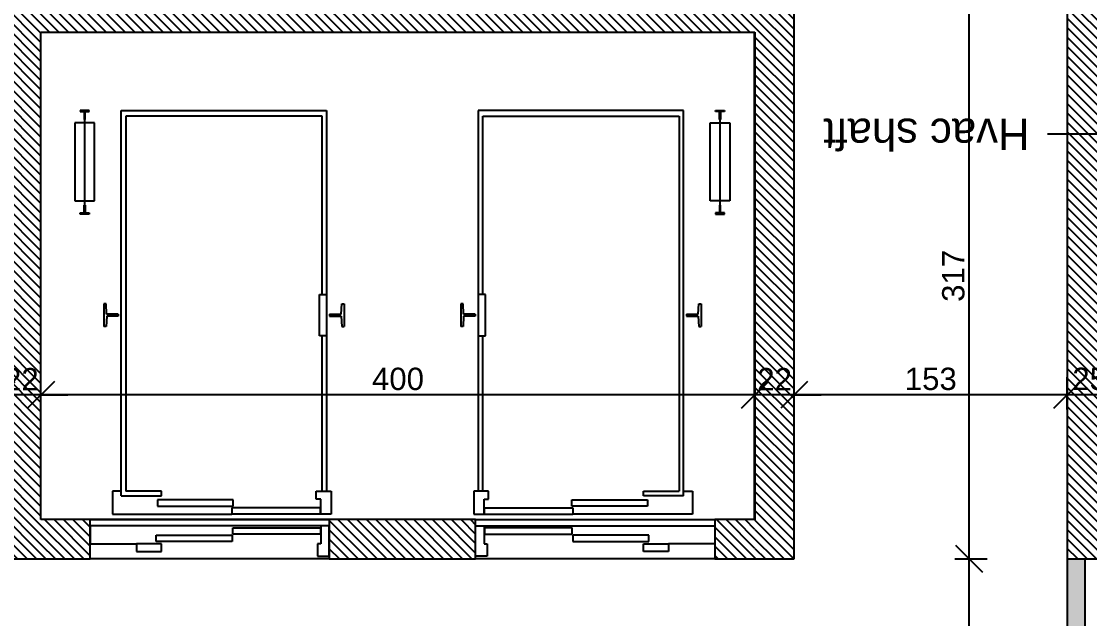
# Model space of a CAD drawing. Extents: x -5566 to 5867, y -120 to 4683.
# Drawn here: x -3798 to -3200, y 1939 to 2273 of the extents above; entities that cross this region are included whole.
import ezdxf

# ---------------------------------------------------------------- set-up
doc = ezdxf.new("R2010")
doc.units = 0
doc.layers.get('0').update_dxf_attribs({"linetype": 'CONTINUOUS'})
doc.layers.get('DEFPOINTS').update_dxf_attribs({"linetype": 'CONTINUOUS'})
for name, color, linetype in [('A-ANNO-DIMS', 211, 'CONTINUOUS'), ('A-FLOR', 192, 'CONTINUOUS'), ('A-WALL-PATT', 111, 'CONTINUOUS'), ('G-ANNO-TEXT', 231, 'CONTINUOUS'), ('I-WALL', 2, 'CONTINUOUS'), ('Q-SPCQ', 91, 'CONTINUOUS')]:
    doc.layers.add(name, color=color, linetype=linetype)
doc.styles.add('ARIAL', font='arial.ttf', dxfattribs={"height": 12.5})
doc.styles.add('ARIAL_3', font='arial.ttf', dxfattribs={"height": 17.5})
doc.dimstyles.new('100_200_2_5MM_ARIAL_CM', dxfattribs={"dimscale": 30.48, "dimtxt": 12.753242, "dimasz": 0.492126, "dimexe": 0.328084, "dimexo": 0.0625, "dimgap": 0.082021, "dimtad": 1, "dimdec": 0, "dimzin": 0, "dimtxsty": 'ARIAL', "dimblk1": 'OBLIQUE', "dimblk2": 'OBLIQUE', "dimsah": 1, "dimcen": 0.09, "dimdle": 0.328084, "dimazin": 3, "dimtfac": 1, "dimtdec": 4, "dimtix": 1, "dimtmove": 0, "dimatfit": 3, "dimtvp": 1, "dimtolj": 1, "dimtzin": 0})
doc.dimstyles.new('200_100_2_5MM_ARIAL_CM___O', dxfattribs={"dimscale": 30.48, "dimtxt": 12.753242, "dimasz": 0.492126, "dimexe": 0.328084, "dimexo": 0.0625, "dimgap": 0.082021, "dimtad": 1, "dimdec": 0, "dimzin": 0, "dimtxsty": 'ARIAL', "dimblk1": 'OBLIQUE', "dimblk2": 'OBLIQUE', "dimsah": 1, "dimcen": 0.09, "dimdle": 0.328084, "dimazin": 3, "dimtfac": 1, "dimtdec": 4, "dimtix": 1, "dimtmove": 0, "dimatfit": 3, "dimtvp": 1, "dimtolj": 1, "dimtzin": 0})
pattern_1 = [(315, (-4985, 4190.492), (2.6516504, 2.6516504), [])]

# ---------------------------------------------------------------- blocks, each defined once
blk = doc.blocks.new('M_ASCENSEUR_D_PENDANT_DU_M')
at = {"layer": 'Q-SPCQ'}
for p, q in [((-46.5, 9.54), (-46.5, -7.46)), ((-40, 9.54), (-46.5, 9.54)), ((-40, 2.54), (-40, 9.54)), ((47.5, 6.95), (47.5, 2.54)), ((61.5, 6.95), (47.5, 6.95)), ((61.5, 2.54), (61.5, 6.95)), ((-41.7, 2.54), (-40, 2.54)), ((-41.7, -7.46), (-41.7, 2.54)), ((7.9, 1.3), (50.5, 1.3)), ((7.9, -2.3), (7.9, 1.3)), ((47.5, 2.54), (61.5, 2.54)), ((50.5, 1.3), (50.5, -2.3)), ((87.5, 2.54), (61.5, 2.54)), ((87.5, -7.46), (87.5, 2.54)), ((-41.5, -2.85), (7.5, -2.85)), ((-41.5, -6.45), (-41.5, -2.85)), ((7.5, -2.85), (7.5, -6.45)), ((50.5, -2.3), (7.9, -2.3)), ((-46.5, -7.46), (-41.7, -7.46)), ((-46.5, -11), (87.5, -11)), ((-41.7, -7.46), (87.5, -7.46)), ((7.5, -6.45), (-41.5, -6.45)), ((-47.5, -14), (-41.7, -14)), ((-47.5, -27), (-47.5, -14)), ((-41.7, -14), (-41.7, -22.4)), ((-41.5, -14), (8, -14)), ((-41.5, -14), (-41.5, -17.6)), ((-41.5, -17.6), (8, -17.6)), ((75, -14), (8, -14)), ((8, -17.6), (8, -14)), ((75, -27), (75, -14)), ((-41.7, -22.4), (-39.2, -22.4)), ((-39.2, -22.4), (-39.2, -27)), ((49.8, -18.49), (7.4, -18.49)), ((7.4, -18.49), (7.4, -22.09)), ((7.4, -22.09), (49.8, -22.09)), ((49.8, -22.09), (49.8, -18.49)), ((-39.2, -27), (-47.5, -27)), ((-45, -240), (-45, -27)), ((-42.5, -27), (-42.5, -114)), ((47.5, -24.22), (47.5, -27)), ((70, -24.22), (47.5, -24.22)), ((47.5, -27), (67.5, -27)), ((67.5, -237), (67.5, -27)), ((70, -24.22), (70, -240)), ((70, -27), (75, -27)), ((-53.5, -119.15), (-54.8, -119.15)), ((-54.8, -131.85), (-54.8, -119.15)), ((-53.2, -124.87), (-53.5, -119.15)), ((-45, -114), (-41.02, -114)), ((-41.02, -114), (-41.02, -137)), ((78.2, -124.87), (78.5, -119.15)), ((78.5, -119.15), (79.8, -119.15)), ((79.8, -131.85), (79.8, -119.15)), ((-46.7, -124.87), (-53.2, -124.87)), ((-46.7, -126.12), (-46.7, -124.87)), ((71.7, -124.87), (78.2, -124.87)), ((71.7, -126.12), (71.7, -124.87)), ((-53.21, -126.12), (-53.5, -131.85)), ((-46.7, -126.12), (-53.21, -126.12)), ((71.7, -126.12), (78.21, -126.12)), ((78.21, -126.12), (78.5, -131.85)), ((-53.5, -131.85), (-54.8, -131.85)), ((-41.02, -137), (-45, -137)), ((-42.5, -137), (-42.5, -237)), ((78.5, -131.85), (79.8, -131.85)), ((87.97, -182.7), (87.97, -182.1)), ((87.97, -182.1), (92.97, -182.1)), ((90.17, -182.7), (87.97, -182.7)), ((90.17, -187.05), (90.17, -182.7)), ((90.47, -182.1), (90.47, -240.05)), ((90.77, -182.7), (90.77, -187.05)), ((92.97, -182.7), (90.77, -182.7)), ((92.97, -182.1), (92.97, -182.7)), ((84.97, -189.48), (84.97, -233.1)), ((95.97, -189.48), (84.97, -189.48)), ((90.77, -187.05), (90.17, -187.05)), ((95.97, -233.1), (95.97, -189.48)), ((84.97, -233.1), (95.97, -233.1)), ((-42.5, -237), (67.5, -237)), ((90.17, -235.1), (90.17, -239.45)), ((90.77, -235.1), (90.17, -235.1)), ((90.77, -239.45), (90.77, -235.1)), ((70, -240), (-45, -240)), ((87.97, -239.45), (87.97, -240.05)), ((90.17, -239.45), (87.97, -239.45)), ((87.97, -240.05), (92.97, -240.05)), ((92.97, -239.45), (90.77, -239.45)), ((92.97, -240.05), (92.97, -239.45))]:
    blk.add_line(p, q, dxfattribs=at)
blk = doc.blocks.new('M_ASCENSEUR_D_PENDANT_DU_0')
at = {"layer": 'Q-SPCQ'}
for p, q in [((-45, 240), (-45, 27)), ((70, 240), (-45, 240)), ((70, 24.22), (70, 240)), ((87.97, 239.45), (87.97, 240.05)), ((87.97, 240.05), (92.97, 240.05)), ((90.17, 239.45), (87.97, 239.45)), ((90.17, 235.1), (90.17, 239.45)), ((90.47, 182.1), (90.47, 240.05)), ((90.77, 239.45), (90.77, 235.1)), ((92.97, 239.45), (90.77, 239.45)), ((92.97, 240.05), (92.97, 239.45)), ((-42.5, 237), (67.5, 237)), ((-42.5, 137), (-42.5, 237)), ((67.5, 237), (67.5, 27)), ((90.77, 235.1), (90.17, 235.1)), ((84.97, 233.1), (95.97, 233.1)), ((84.97, 189.48), (84.97, 233.1)), ((95.97, 233.1), (95.97, 189.48)), ((95.97, 189.48), (84.97, 189.48)), ((90.17, 187.05), (90.17, 182.7)), ((90.77, 187.05), (90.17, 187.05)), ((90.77, 182.7), (90.77, 187.05)), ((87.97, 182.7), (87.97, 182.1)), ((90.17, 182.7), (87.97, 182.7)), ((87.97, 182.1), (92.97, 182.1)), ((92.97, 182.7), (90.77, 182.7)), ((92.97, 182.1), (92.97, 182.7)), ((-54.8, 131.85), (-54.8, 119.15)), ((-53.5, 131.85), (-54.8, 131.85)), ((-53.21, 126.12), (-53.5, 131.85)), ((-41.02, 137), (-45, 137)), ((-41.02, 114), (-41.02, 137)), ((78.21, 126.12), (78.5, 131.85)), ((78.5, 131.85), (79.8, 131.85)), ((79.8, 131.85), (79.8, 119.15)), ((-46.7, 126.12), (-53.21, 126.12)), ((-46.7, 126.12), (-46.7, 124.87)), ((71.7, 126.12), (71.7, 124.87)), ((71.7, 126.12), (78.21, 126.12)), ((-53.2, 124.87), (-53.5, 119.15)), ((-46.7, 124.87), (-53.2, 124.87)), ((71.7, 124.87), (78.2, 124.87)), ((78.2, 124.87), (78.5, 119.15)), ((-53.5, 119.15), (-54.8, 119.15)), ((-45, 114), (-41.02, 114)), ((-42.5, 27), (-42.5, 114)), ((78.5, 119.15), (79.8, 119.15)), ((-47.5, 27), (-47.5, 14)), ((-39.2, 27), (-47.5, 27)), ((-39.2, 22.4), (-39.2, 27)), ((47.5, 27), (67.5, 27)), ((47.5, 24.22), (47.5, 27)), ((70, 24.22), (47.5, 24.22)), ((70, 27), (75, 27)), ((75, 27), (75, 14)), ((-41.7, 22.4), (-39.2, 22.4)), ((-41.7, 14), (-41.7, 22.4)), ((7.4, 22.09), (49.8, 22.09)), ((7.4, 18.49), (7.4, 22.09)), ((49.8, 18.49), (7.4, 18.49)), ((49.8, 22.09), (49.8, 18.49)), ((-47.5, 14), (-41.7, 14)), ((-41.5, 14), (-41.5, 17.6)), ((-41.5, 17.6), (8, 17.6)), ((-41.5, 14), (8, 14)), ((8, 17.6), (8, 14)), ((75, 14), (8, 14)), ((-46.5, 11), (87.5, 11)), ((-46.5, 7.46), (-41.7, 7.46)), ((-46.5, -9.54), (-46.5, 7.46)), ((-41.7, 7.46), (87.5, 7.46)), ((-41.7, 7.46), (-41.7, -2.54)), ((-41.5, 6.45), (-41.5, 2.85)), ((7.5, 6.45), (-41.5, 6.45)), ((7.5, 2.85), (7.5, 6.45)), ((87.5, 7.46), (87.5, -2.54)), ((-41.5, 2.85), (7.5, 2.85)), ((7.9, 2.3), (7.9, -1.3)), ((50.5, 2.3), (7.9, 2.3)), ((50.5, -1.3), (50.5, 2.3)), ((-41.7, -2.54), (-40, -2.54)), ((-40, -2.54), (-40, -9.54)), ((7.9, -1.3), (50.5, -1.3)), ((47.5, -2.54), (61.5, -2.54)), ((47.5, -6.95), (47.5, -2.54)), ((61.5, -2.54), (61.5, -6.95)), ((87.5, -2.54), (61.5, -2.54)), ((-40, -9.54), (-46.5, -9.54)), ((61.5, -6.95), (47.5, -6.95))]:
    blk.add_line(p, q, dxfattribs=at)
blk = doc.blocks.new('_OBLIQUE')
at = {"color": 0, "linetype": 'BYBLOCK'}
blk.add_line((-0.5, -0.5), (0.5, 0.5), dxfattribs=at)
blk = doc.blocks.new('DIMBLOCK29-LEVEL__9_00')
at = {"layer": 'A-ANNO-DIMS', "color": 0}
for p, q in [((-3212.5, 2055.73), (-3212.5, 2073.82)), ((-3187.5, 2055.73), (-3187.5, 2073.82)), ((-3177.5, 2063.82), (-3222.5, 2063.82))]:
    blk.add_line(p, q, dxfattribs=at)
at = {"layer": 'DEFPOINTS', "color": 0}
for p in [(-3212.5, 2063.82), (-3212.5, 2053.82), (-3187.5, 2053.82)]:
    blk.add_point(p, dxfattribs=at)
at = {"layer": 'A-ANNO-DIMS', "color": 0, "xscale": 15, "yscale": 15, "zscale": 15, "rotation": 180}
blk.add_blockref('_OBLIQUE', (-3212.5, 2063.82), dxfattribs=at)
at = {"layer": 'A-ANNO-DIMS', "color": 0, "xscale": 15, "yscale": 15, "zscale": 15}
blk.add_blockref('_OBLIQUE', (-3187.5, 2063.82), dxfattribs=at)
at = {"layer": 'A-ANNO-DIMS', "color": 0, "insert": (-3200, 2072.71), "char_height": 12.5, "width": 23.0736, "attachment_point": 5, "style": 'ARIAL'}
blk.add_mtext('\\A1;25', dxfattribs=at)
blk = doc.blocks.new('DIMBLOCK30-LEVEL__9_00')
at = {"layer": 'A-ANNO-DIMS', "color": 0}
for p, q in [((-3365.5, 2055.73), (-3365.5, 2073.82)), ((-3212.5, 2055.73), (-3212.5, 2073.82)), ((-3202.5, 2063.82), (-3375.5, 2063.82))]:
    blk.add_line(p, q, dxfattribs=at)
at = {"layer": 'DEFPOINTS', "color": 0}
for p in [(-3365.5, 2063.82), (-3365.5, 2053.82), (-3212.5, 2053.82)]:
    blk.add_point(p, dxfattribs=at)
at = {"layer": 'A-ANNO-DIMS', "color": 0, "xscale": 15, "yscale": 15, "zscale": 15, "rotation": 180}
blk.add_blockref('_OBLIQUE', (-3365.5, 2063.82), dxfattribs=at)
at = {"layer": 'A-ANNO-DIMS', "color": 0, "xscale": 15, "yscale": 15, "zscale": 15}
blk.add_blockref('_OBLIQUE', (-3212.5, 2063.82), dxfattribs=at)
at = {"layer": 'A-ANNO-DIMS', "color": 0, "insert": (-3289, 2072.71), "char_height": 12.5, "width": 34.6103, "attachment_point": 5, "style": 'ARIAL'}
blk.add_mtext('\\A1;153', dxfattribs=at)
blk = doc.blocks.new('DIMBLOCK31-LEVEL__9_00')
at = {"layer": 'A-ANNO-DIMS', "color": 0}
for p, q in [((-3387.5, 2055.73), (-3387.5, 2073.82)), ((-3365.5, 2055.73), (-3365.5, 2073.82)), ((-3387.5, 2063.82), (-3402.5, 2063.82)), ((-3365.5, 2063.82), (-3387.5, 2063.82)), ((-3365.5, 2063.82), (-3350.5, 2063.82))]:
    blk.add_line(p, q, dxfattribs=at)
at = {"layer": 'DEFPOINTS', "color": 0}
for p in [(-3387.5, 2063.82), (-3387.5, 2053.82), (-3365.5, 2053.82)]:
    blk.add_point(p, dxfattribs=at)
at = {"layer": 'A-ANNO-DIMS', "color": 0, "xscale": 15, "yscale": 15, "zscale": 15}
blk.add_blockref('_OBLIQUE', (-3387.5, 2063.82), dxfattribs=at)
at = {"layer": 'A-ANNO-DIMS', "color": 0, "xscale": 15, "yscale": 15, "zscale": 15, "rotation": 180}
blk.add_blockref('_OBLIQUE', (-3365.5, 2063.82), dxfattribs=at)
at = {"layer": 'A-ANNO-DIMS', "color": 0, "insert": (-3376.5, 2072.6), "char_height": 12.5, "width": 23.0736, "attachment_point": 5, "style": 'ARIAL'}
blk.add_mtext('\\A1;22', dxfattribs=at)
blk = doc.blocks.new('DIMBLOCK32-LEVEL__9_00')
at = {"layer": 'A-ANNO-DIMS', "color": 0}
for p, q in [((-3787.5, 2055.73), (-3787.5, 2073.82)), ((-3387.5, 2055.73), (-3387.5, 2073.82)), ((-3377.5, 2063.82), (-3797.5, 2063.82))]:
    blk.add_line(p, q, dxfattribs=at)
at = {"layer": 'DEFPOINTS', "color": 0}
for p in [(-3787.5, 2063.82), (-3787.5, 2053.82), (-3387.5, 2053.82)]:
    blk.add_point(p, dxfattribs=at)
at = {"layer": 'A-ANNO-DIMS', "color": 0, "xscale": 15, "yscale": 15, "zscale": 15, "rotation": 180}
blk.add_blockref('_OBLIQUE', (-3787.5, 2063.82), dxfattribs=at)
at = {"layer": 'A-ANNO-DIMS', "color": 0, "xscale": 15, "yscale": 15, "zscale": 15}
blk.add_blockref('_OBLIQUE', (-3387.5, 2063.82), dxfattribs=at)
at = {"layer": 'A-ANNO-DIMS', "color": 0, "insert": (-3587.5, 2072.71), "char_height": 12.5, "width": 34.6103, "attachment_point": 5, "style": 'ARIAL'}
blk.add_mtext('\\A1;400', dxfattribs=at)
blk = doc.blocks.new('DIMBLOCK33-LEVEL__9_00')
at = {"layer": 'A-ANNO-DIMS', "color": 0}
for p, q in [((-3809.5, 2055.73), (-3809.5, 2073.82)), ((-3787.5, 2055.73), (-3787.5, 2073.82)), ((-3809.5, 2063.82), (-3824.5, 2063.82)), ((-3787.5, 2063.82), (-3809.5, 2063.82)), ((-3787.5, 2063.82), (-3772.5, 2063.82))]:
    blk.add_line(p, q, dxfattribs=at)
at = {"layer": 'DEFPOINTS', "color": 0}
for p in [(-3809.5, 2063.82), (-3809.5, 2053.82), (-3787.5, 2053.82)]:
    blk.add_point(p, dxfattribs=at)
at = {"layer": 'A-ANNO-DIMS', "color": 0, "xscale": 15, "yscale": 15, "zscale": 15}
blk.add_blockref('_OBLIQUE', (-3809.5, 2063.82), dxfattribs=at)
at = {"layer": 'A-ANNO-DIMS', "color": 0, "xscale": 15, "yscale": 15, "zscale": 15, "rotation": 180}
blk.add_blockref('_OBLIQUE', (-3787.5, 2063.82), dxfattribs=at)
at = {"layer": 'A-ANNO-DIMS', "color": 0, "insert": (-3798.5, 2072.6), "char_height": 12.5, "width": 23.0736, "attachment_point": 5, "style": 'ARIAL'}
blk.add_mtext('\\A1;22', dxfattribs=at)
blk = doc.blocks.new('DIMBLOCK100-LEVEL__9_00')
at = {"layer": 'A-ANNO-DIMS', "color": 0}
for p, q in [((-3267.43, 1602.99), (-3267.43, 1981.99)), ((-3275.53, 1971.99), (-3257.43, 1971.99)), ((-3275.53, 1612.99), (-3257.43, 1612.99))]:
    blk.add_line(p, q, dxfattribs=at)
at = {"layer": 'DEFPOINTS', "color": 0}
for p in [(-3277.43, 1971.99), (-3267.43, 1971.99), (-3277.43, 1612.99)]:
    blk.add_point(p, dxfattribs=at)
at = {"layer": 'A-ANNO-DIMS', "color": 0, "xscale": 15, "yscale": 15, "zscale": 15}
for p, rotation in [((-3267.43, 1971.99), 90), ((-3267.43, 1612.99), 270)]:
    blk.add_blockref('_OBLIQUE', p, dxfattribs=dict(at, rotation=rotation))
at = {"layer": 'A-ANNO-DIMS', "color": 0, "insert": (-3276.32, 1792.49), "char_height": 12.5, "width": 34.6103, "attachment_point": 5, "rotation": 90, "style": 'ARIAL'}
blk.add_mtext('\\A1;359', dxfattribs=at)
blk = doc.blocks.new('DIMBLOCK101-LEVEL__9_00')
at = {"layer": 'A-ANNO-DIMS', "color": 0}
for p, q in [((-3267.43, 1961.99), (-3267.43, 2298.99)), ((-3275.53, 2288.99), (-3257.43, 2288.99)), ((-3275.53, 1971.99), (-3257.43, 1971.99))]:
    blk.add_line(p, q, dxfattribs=at)
at = {"layer": 'DEFPOINTS', "color": 0}
for p in [(-3277.43, 2288.99), (-3267.43, 2288.99), (-3277.43, 1971.99)]:
    blk.add_point(p, dxfattribs=at)
at = {"layer": 'A-ANNO-DIMS', "color": 0, "xscale": 15, "yscale": 15, "zscale": 15}
for p, rotation in [((-3267.43, 2288.99), 90), ((-3267.43, 1971.99), 270)]:
    blk.add_blockref('_OBLIQUE', p, dxfattribs=dict(at, rotation=rotation))
at = {"layer": 'A-ANNO-DIMS', "color": 0, "insert": (-3276.32, 2130.49), "char_height": 12.5, "width": 34.6103, "attachment_point": 5, "rotation": 90, "style": 'ARIAL'}
blk.add_mtext('\\A1;317', dxfattribs=at)

msp = doc.modelspace()

# ---------------------------------------------------------------- hatches: boundary and pattern name
at = {"layer": 'A-WALL-PATT'}
h = msp.add_hatch(dxfattribs=at)
h.set_pattern_fill('FP_1', color=8, angle=-90, style=0, pattern_type=2)
h.set_pattern_definition(pattern_1)
h.paths.add_polyline_path([(-3212.5, 2192.25), (-3212.5, 1971.99), (-3187.5, 1971.99), (-3187.5, 2610.49), (-3212.5, 2610.49), (-3212.5, 2243.14)], flags=0)
h = msp.add_hatch(dxfattribs=at)
h.set_pattern_fill('FP_1', color=8, angle=-90, style=0, pattern_type=2)
h.set_pattern_definition(pattern_1)
h.paths.add_polyline_path([(-3809.5, 2570.99), (-3809.5, 1971.99), (-3787.5, 1971.99), (-3787.5, 2570.99), (-3790.73, 2570.99)], flags=0)
h = msp.add_hatch(dxfattribs=at)
h.set_pattern_fill('FP_1', color=8, angle=-90, style=0, pattern_type=2)
h.set_pattern_definition(pattern_1)
h.paths.add_polyline_path([(-3787.5, 2269.62), (-3787.5, 2266.99), (-3387.5, 2266.99), (-3387.5, 2288.99), (-3787.5, 2288.99), (-3787.5, 2270.48)], flags=0)
h = msp.add_hatch(dxfattribs=at)
h.set_pattern_fill('FP_1', color=8, angle=-90, style=0, pattern_type=2)
h.set_pattern_definition(pattern_1)
h.paths.add_polyline_path([(-3387.5, 1971.99), (-3365.5, 1971.99), (-3365.5, 2288.99), (-3387.5, 2288.99), (-3387.5, 1992.86)], flags=0)
h = msp.add_hatch(dxfattribs=at)
h.set_pattern_fill('FP_1', color=8, angle=-90, style=0, pattern_type=2)
h.set_pattern_definition(pattern_1)
h.paths.add_polyline_path([(-3787.5, 1971.99), (-3760, 1971.99), (-3760, 1993.99), (-3787.5, 1993.99), (-3787.5, 1993.93)], flags=0)
h.paths.add_polyline_path([(-3626, 1971.99), (-3544, 1971.99), (-3544, 1993.99), (-3626, 1993.99), (-3626, 1974.2)], flags=0)
h.paths.add_polyline_path([(-3410, 1971.99), (-3387.5, 1971.99), (-3387.5, 1993.99), (-3410, 1993.99)], flags=0)
h = msp.add_hatch(color=256, dxfattribs=at)
h.paths.add_polyline_path([(-3212.5, 1873.96), (-3212.5, 1836.99), (-3202.5, 1836.99), (-3202.5, 1971.99), (-3212.5, 1971.99)], flags=0)
h.paths.add_polyline_path([(-3212.5, 1714.81), (-3212.5, 1612.99), (-3202.5, 1612.99), (-3202.5, 1726.99), (-3212.5, 1726.99)], flags=0)

# ---------------------------------------------------------------- linework, layer by layer
at = {"layer": 'A-FLOR'}
for p, q in [((-3388, 2266.99), (-3388, 1993.99)), ((-3626, 1971.99), (-3760, 1971.99)), ((-3410, 1971.99), (-3544, 1971.99))]:
    msp.add_line(p, q, dxfattribs=at)
at = {"layer": 'G-ANNO-TEXT', "color": 7}
msp.add_line((-3154.14, 2209.76), (-3223.67, 2209.76), dxfattribs=at)
at = {"layer": 'I-WALL'}
for p, q in [((-3212.5, 2440.49), (-3212.5, 1971.99)), ((-3365.5, 1971.99), (-3365.5, 2288.99)), ((-3787.5, 2266.99), (-3387.5, 2266.99)), ((-3787.5, 1993.99), (-3787.5, 2266.99)), ((-3387.5, 2266.99), (-3387.5, 1993.99)), ((-3760, 1993.99), (-3787.5, 1993.99)), ((-3760, 1971.99), (-3760, 1993.99)), ((-3760, 1993.99), (-3626, 1993.99)), ((-3544, 1993.99), (-3626, 1993.99)), ((-3626, 1993.99), (-3626, 1971.99)), ((-3544, 1971.99), (-3544, 1993.99)), ((-3544, 1993.99), (-3410, 1993.99)), ((-3387.5, 1993.99), (-3410, 1993.99)), ((-3410, 1993.99), (-3410, 1971.99)), ((-3809.5, 1971.99), (-3760, 1971.99)), ((-3626, 1971.99), (-3544, 1971.99)), ((-3410, 1971.99), (-3365.5, 1971.99)), ((-3212.5, 1971.99), (-3102, 1971.99)), ((-3212.5, 1971.99), (-3212.5, 1836.99)), ((-3202.5, 1836.99), (-3202.5, 1971.99))]:
    msp.add_line(p, q, dxfattribs=at)

# ---------------------------------------------------------------- block references
at = {"layer": 'Q-SPCQ', "rotation": 179.9999999999999}
msp.add_blockref('M_ASCENSEUR_D_PENDANT_DU_M', (-3672.5, 1982.99), dxfattribs=at)
at = {"layer": 'Q-SPCQ'}
msp.add_blockref('M_ASCENSEUR_D_PENDANT_DU_0', (-3497.5, 1982.99), dxfattribs=at)

# ---------------------------------------------------------------- texts
at = {"layer": 'G-ANNO-TEXT', "color": 7, "insert": (-3233.67, 2201.01), "char_height": 17.5, "width": 142.7004, "attachment_point": 1, "rotation": 180, "style": 'ARIAL_3'}
msp.add_mtext('Hvac shaft', dxfattribs=at)

# ---------------------------------------------------------------- dimensions: what is measured, and where the dimension line sits
at = {"layer": 'A-ANNO-DIMS'}
for base, p1, p2, override, picture, middle in [((-3267.43, 2288.99), (-3277.43, 1971.99), (-3277.43, 2288.99), {"dimpost": '<>', "dimfxl": 317}, 'DIMBLOCK101-LEVEL__9_00', (-3276.32, 2130.49)), ((-3267.43, 1971.99), (-3277.43, 1612.99), (-3277.43, 1971.99), {"dimpost": '<>', "dimfxl": 359}, 'DIMBLOCK100-LEVEL__9_00', (-3276.32, 1792.49))]:
    dim = msp.add_linear_dim(base=base, p1=p1, p2=p2, angle=270, dimstyle='200_100_2_5MM_ARIAL_CM___O', override=override, dxfattribs=at)
    dim.commit()
    dim.dimension.update_dxf_attribs({"geometry": picture, "text_midpoint": middle})
for base, p1, p2, override, picture, middle in [((-3809.5, 2063.82), (-3787.5, 2053.82), (-3809.5, 2053.82), {"dimpost": '<>', "dimfxl": 22}, 'DIMBLOCK33-LEVEL__9_00', (-3798.5, 2072.6)), ((-3787.5, 2063.82), (-3387.5, 2053.82), (-3787.5, 2053.82), {"dimpost": '<>', "dimfxl": 400}, 'DIMBLOCK32-LEVEL__9_00', (-3587.5, 2072.71)), ((-3387.5, 2063.82), (-3365.5, 2053.82), (-3387.5, 2053.82), {"dimpost": '<>', "dimfxl": 22}, 'DIMBLOCK31-LEVEL__9_00', (-3376.5, 2072.6)), ((-3365.5, 2063.82), (-3212.5, 2053.82), (-3365.5, 2053.82), {"dimpost": '<>', "dimfxl": 153}, 'DIMBLOCK30-LEVEL__9_00', (-3289, 2072.71)), ((-3212.5, 2063.82), (-3187.5, 2053.82), (-3212.5, 2053.82), {"dimpost": '<>', "dimfxl": 25}, 'DIMBLOCK29-LEVEL__9_00', (-3200, 2072.71))]:
    dim = msp.add_linear_dim(base=base, p1=p1, p2=p2, dimstyle='100_200_2_5MM_ARIAL_CM', override=override, dxfattribs=at)
    dim.commit()
    dim.dimension.update_dxf_attribs({"geometry": picture, "text_midpoint": middle})

doc.saveas('drawing.dxf')
